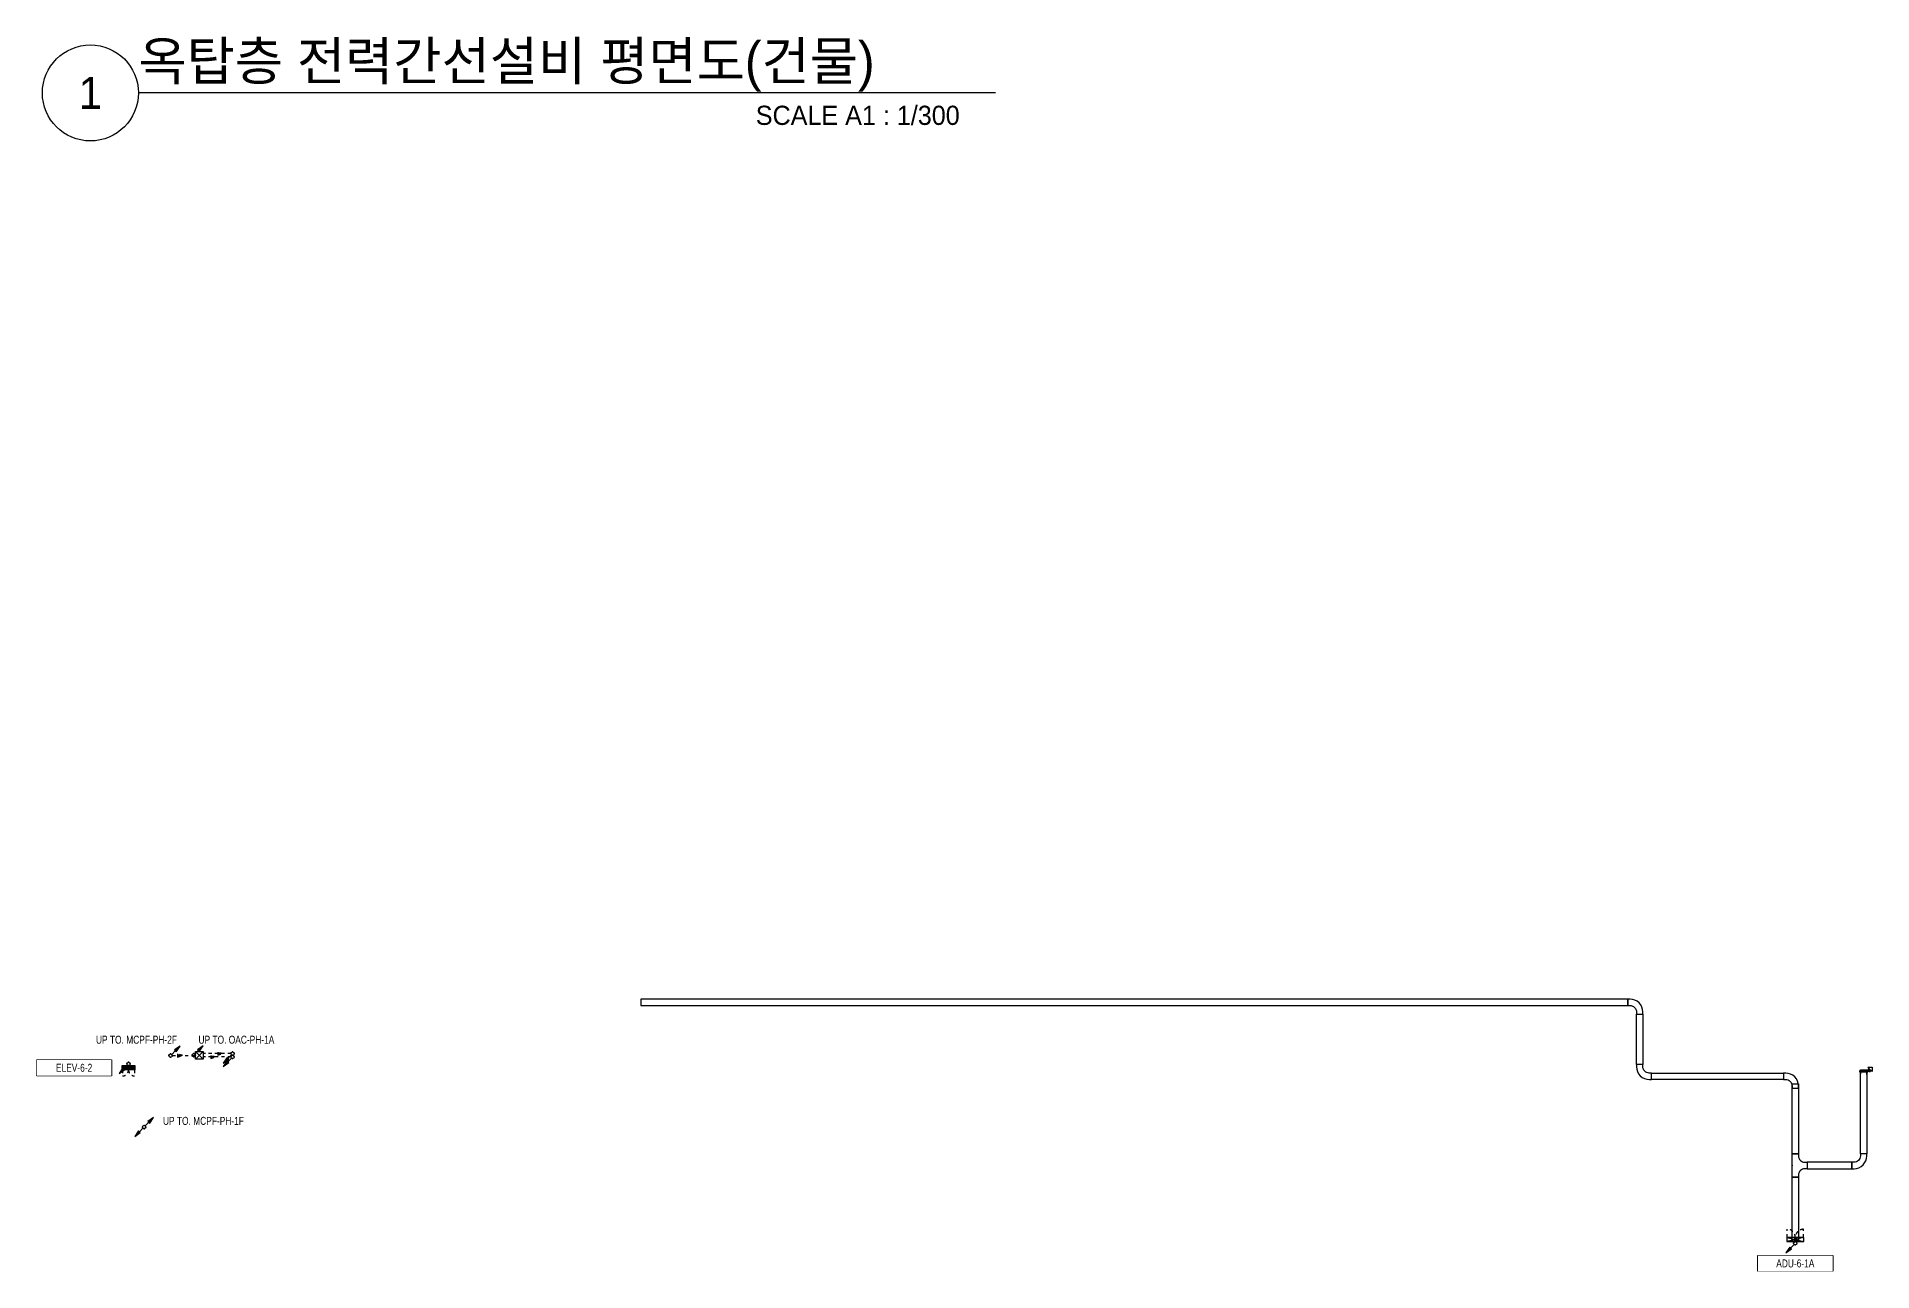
# Model space of a CAD drawing. Header units: millimetres. Extents: x 88028 to 500787, y -530175 to 1035835.
# Drawn here: x 89450 to 175461, y 846865 to 904735 of the extents above; entities that cross this region are included whole.
import ezdxf
from ezdxf.enums import TextEntityAlignment as Align

# ---------------------------------------------------------------- set-up
doc = ezdxf.new("R2010")
doc.units = ezdxf.units.MM
doc.header["$LTSCALE"] = 150
doc.linetypes.add('CONTINOUS', pattern=[0])
doc.linetypes.add('D1', pattern=[3, 1, -1, 1])
for name, color, linetype in [('------01 Distribution Panel', 3, 'Continuous'), ('------01 Motor Control Panel or Center', 4, 'Continuous'), ('------01 Motor Control Panel or Center_Fire', 232, 'Continuous'), ('-----00 LV_CABLE', 2, 'Continuous'), ('-----26 Electrical Cable Tray', 200, 'Continuous'), ('-----41 Drawing Title', 2, 'Continuous')]:
    doc.layers.add(name, color=color, linetype=linetype)
doc.styles.add('ELEC', font='')
doc.styles.add('LGR', font='LGSmHaTR.ttf')
doc.styles.get("Standard").update_dxf_attribs({"font": ''})
doc.styles.get('ELEC').set_extended_font_data('Dotum')
doc.styles.get('Standard').set_extended_font_data('Dotum')

# ---------------------------------------------------------------- blocks, each defined once
blk = doc.blocks.new('*U30')
at = {"linetype": 'Continuous', "ltscale": 0.1}
for p, q in [((-100, 57), (-100, 59)), ((-50, 57), (-50, 59)), ((0, 57), (0, 59)), ((50, 57), (50, 59)), ((100, 57), (100, 59))]:
    blk.add_line(p, q, dxfattribs=at)
blk.add_lwpolyline([(200, 0), (200, 40), (-200, 40), (-200, 0)], close=True, dxfattribs=at)
for points in [[(-150, 40), (-150, 140), (-125, 140), (-125, 137), (-147, 137), (-147, 40)], [(-147, 59), (147, 59)], [(-147, 57), (147, 57)], [(147, 43), (-147, 43)], [(150, 40), (150, 140), (125, 140), (125, 137), (147, 137), (147, 40)]]:
    blk.add_lwpolyline(points, dxfattribs=at)
blk.add_text('W300*H100', height=10, dxfattribs=at).set_placement((-190, 10), align=Align.MIDDLE_LEFT)
blk = doc.blocks.new('TRAY (U-D)')
at = {"color": 0}
for points in [[(156, 467), (-28, 651), (651, 651), (651, -28), (467, 156), (438, 127), (127, 438)], [(-28, 283), (-28, 255), (255, -28), (283, -28), (297, -14), (-14, 297)], [(-28, 198), (-28, 141), (141, -28), (198, -28)], [(14, 325), (325, 14), (354, 42), (42, 354)], [(71, 382), (382, 71), (410, 99), (99, 410)]]:
    blk.add_lwpolyline(points, close=True, dxfattribs=at)
blk.add_circle((0, 0), 40, dxfattribs=at)
blk = doc.blocks.new('*U27')
at = {"color": 0}
blk.add_lwpolyline([(0, 0), (-100, 0, -0.414214), (-400, 300), (-400, 400), (-700, 400), (-700, 300, 0.414214), (-100, -300), (0, -300)], format="xyb", close=True, dxfattribs=at)
blk.add_text('W:300(ELBOW 90)', height=10, dxfattribs=at).set_placement((-5, -290), align=Align.MIDDLE_RIGHT)
blk = doc.blocks.new('*U26')
at = {"color": 0}
blk.add_lwpolyline([(-1100, 0), (-1000, 0, 0.414214), (-700, 300), (-700, 400), (-400, 400), (-400, 300, 0.414214), (-100, 0), (0, 0), (0, -300), (-1100, -300)], format="xyb", close=True, dxfattribs=at)
at = {"color": 0, "style": 'LGR'}
blk.add_text('W:300(TEE)', height=10, dxfattribs=at).set_placement((-550, -265), align=Align.MIDDLE)
blk = doc.blocks.new('MCP_EQUIPMENT-2')
for p, q in [((200, 400), (0, -400)), ((200, -400), (0, 400))]:
    blk.add_line(p, q)
at = {"color": 1, "linetype": 'D1'}
for p, q in [((200, 380), (580, 380)), ((200, -380), (580, -380))]:
    blk.add_line(p, q, dxfattribs=at)
blk.add_lwpolyline([(200, 400), (0, 400), (0, -400), (200, -400)], close=True)
for centre, start, end in [((200, 380), 270, 0), ((200, -380), 0, 90)]:
    blk.add_arc(centre, 380, start, end, dxfattribs=at)
blk = doc.blocks.new('11')
at = {"linetype": 'D1'}
h = blk.add_hatch(color=256, dxfattribs=at)
edge = h.paths.add_edge_path()
edge.add_arc((0, 0), 75, 0, 360)
blk.add_circle((0, 0), 75, dxfattribs=at)
for p in [(-75, 0), (0, 75), (75, 0), (0, -75)]:
    blk.add_point(p, dxfattribs=at)
blk = doc.blocks.new('O01')
blk.add_hatch(color=256).paths.add_polyline_path([(-149, -218), (-218, -149), (-368, -368)])
blk.add_line((-46, -46), (-184, -184))
blk.add_lwpolyline([(-368, -368), (-149, -218), (-218, -149), (-368, -368)])
blk.add_circle((0, 0), 65)
for p in [(-65, 0), (-65, 0), (0, 65), (0, 65), (65, 0), (65, 0), (0, -65), (0, -65)]:
    blk.add_point(p)
blk = doc.blocks.new('PNL3')
at = {"color": 1, "linetype": 'D1'}
for p, q in [((-200, 280), (-480, 280)), ((-200, -280), (-480, -280))]:
    blk.add_line(p, q, dxfattribs=at)
for p, q in [((-200, 276), (0, 76)), ((-200, 205), (0, 5)), ((-200, 135), (0, -65)), ((-200, 64), (0, -136)), ((-153, 300), (0, 147)), ((-83, 300), (0, 217)), ((-200, -7), (0, -207)), ((-200, -78), (0, -278)), ((-200, -148), (-48, -300)), ((-200, -219), (-119, -300))]:
    blk.add_line(p, q)
blk.add_lwpolyline([(0, -300), (-200, -300), (-200, 300), (0, 300)], close=True)
for centre, start, end in [((-200, 280), 180, 270), ((-200, -280), 90, 180)]:
    blk.add_arc(centre, 280, start, end, dxfattribs=at)
blk = doc.blocks.new('O05')
for p, q in [((-150, -150), (-150, 150)), ((-150, 150), (150, 150)), ((150, 150), (-150, -150)), ((-150, 150), (150, -150)), ((150, 150), (150, -150)), ((150, -150), (-150, -150))]:
    blk.add_line(p, q)
blk = doc.blocks.new('22')
at = {"linetype": 'D1'}
h = blk.add_hatch(color=0, dxfattribs=at)
h.dxf.hatch_style = 1
h.paths.add_polyline_path([(0, 0), (-241, 75), (-241, -75)])
at = {"color": 0, "linetype": 'D1'}
blk.add_lwpolyline([(-241, -75), (0, 0), (-241, 75)], close=True, dxfattribs=at)

msp = doc.modelspace()

# ---------------------------------------------------------------- linework, layer by layer
at = {"layer": '------01 Distribution Panel', "linetype": 'CONTINOUS', "elevation": 0}
msp.add_lwpolyline([(92954, 856775), (92954, 856035), (89450, 856035), (89450, 856775)], close=True, dxfattribs=at)
at = {"layer": '------01 Motor Control Panel or Center', "linetype": 'CONTINOUS'}
msp.add_lwpolyline([(173605, 847605), (173605, 846865), (170102, 846865), (170102, 847605)], close=True, dxfattribs=at)
at = {"layer": '-----00 LV_CABLE', "linetype": 'D1', "elevation": 0}
msp.add_lwpolyline([(95802, 856977), (96885, 856977)], dxfattribs=at)
at = {"layer": '-----00 LV_CABLE', "linetype": 'D1'}
for points in [[(98554, 857068), (97245, 857068)], [(98554, 856912), (97245, 856912)]]:
    msp.add_lwpolyline(points, dxfattribs=at)
for centre, start, end in [((93813, 856494), 283.39653, 78.53459), ((171797, 848266), 101.46541, 256.60347)]:
    msp.add_arc(centre, 91.1, start, end, dxfattribs=at)
at = {"layer": '-----26 Electrical Cable Tray', "elevation": 0}
for points in [[(117754, 859323), (164011, 859323), (164011, 859623), (117754, 859623)], [(164411, 858923), (164711, 858923), (164711, 856555), (164411, 856555)], [(165111, 856155), (171304, 856155), (171304, 855855), (165111, 855855)], [(175204, 856315), (175204, 852375), (174904, 852375), (174904, 856315)], [(172004, 855658), (172004, 852375), (171704, 852375), (171704, 855658)], [(172404, 851975), (172404, 851675), (174504, 851675), (174504, 851975)], [(172004, 851275), (172004, 848255), (171704, 848255), (171704, 851275)]]:
    msp.add_lwpolyline(points, close=True, dxfattribs=at)
at = {"layer": '-----41 Drawing Title', "color": 7}
msp.add_line((134384, 902100), (94216, 902100), dxfattribs=at)
msp.add_circle((91966, 902100), 2250, dxfattribs=at)

# ---------------------------------------------------------------- block references
at = {"layer": '------01 Distribution Panel', "rotation": 89.9999999999999}
msp.add_blockref('PNL3', (93754, 856505), dxfattribs=at)
at = {"layer": '------01 Motor Control Panel or Center', "rotation": 90}
msp.add_blockref('MCP_EQUIPMENT-2', (171854, 848255), dxfattribs=at)
at = {"layer": '-----00 LV_CABLE', "linetype": 'D1', "xscale": 1.2, "yscale": 1.2, "zscale": 1.2, "rotation": 180}
for p in [(95724, 856977), (96807, 856991), (96807, 856990), (94484, 853627)]:
    msp.add_blockref('O01', p, dxfattribs=at)
at = {"layer": '-----00 LV_CABLE', "linetype": 'D1'}
for name, p in [('22', (96291, 856977)), ('22', (97847, 856912)), ('22', (98177, 857068)), ('11', (93754, 856405)), ('11', (171854, 848355))]:
    msp.add_blockref(name, p, dxfattribs=at)
at = {"layer": '-----00 LV_CABLE', "linetype": 'D1', "xscale": 1.2, "yscale": 1.2, "zscale": 1.2}
for name, p in [('O05', (97065, 856990)), ('O01', (98632, 857068)), ('O01', (98632, 856912)), ('O01', (94484, 853627))]:
    msp.add_blockref(name, p, dxfattribs=at)
at = {"layer": '-----26 Electrical Cable Tray', "linetype": 'D1'}
for name, p, rotation in [('*U27', (164011, 859323), 180), ('*U27', (171304, 855855), 179.9999999999999), ('*U26', (172004, 851275), 270), ('*U27', (174904, 852375), 89.99999999999997)]:
    msp.add_blockref(name, p, dxfattribs=dict(at, rotation=rotation))
msp.add_blockref('*U27', (165111, 856155), dxfattribs=at)
at = {"layer": '-----26 Electrical Cable Tray', "linetype": 'Continuous', "ltscale": 7.5, "rotation": 180}
msp.add_blockref('*U30', (175054, 856255), dxfattribs=at)
at = {"layer": '-----26 Electrical Cable Tray', "linetype": 'Continuous', "xscale": 0.3, "yscale": 0.3, "zscale": 0.3}
msp.add_blockref('TRAY (U-D)', (175266, 856235), dxfattribs=at)

# ---------------------------------------------------------------- texts
at = {"layer": '------01 Motor Control Panel or Center', "linetype": 'CONTINOUS', "style": 'ELEC', "width": 0.8}
msp.add_text('UP TO. OAC-PH-1A', height=375, dxfattribs=at).set_placement((98808, 857721), align=Align.MIDDLE)
at = {"layer": '------01 Motor Control Panel or Center_Fire', "linetype": 'CONTINOUS', "style": 'ELEC', "width": 0.8}
for s, p in [('UP TO. MCPF-PH-2F', (94124, 857721)), ('UP TO. MCPF-PH-1F', (97263, 853917))]:
    msp.add_text(s, height=375, dxfattribs=at).set_placement(p, align=Align.MIDDLE)
at = {"layer": '-----41 Drawing Title', "color": 2, "style": 'ELEC'}
msp.add_text('옥탑층 전력간선설비 평면도(건물)', height=1800, dxfattribs=at).set_placement((94216, 903600), align=Align.MIDDLE_LEFT)
at = {"layer": '-----41 Drawing Title', "color": 7, "style": 'ELEC'}
msp.add_text('1', height=1500, dxfattribs=at).set_placement((91966, 902100), align=Align.MIDDLE)
at = {"layer": '-----41 Drawing Title', "style": 'ELEC'}
msp.add_text('SCALE A1 : 1/300', height=900, dxfattribs=at).set_placement((132700, 900600), align=Align.RIGHT)

# ---------------------------------------------------------------- next in the draw order: wipeouts: each hides what was drawn before it
msp.add_wipeout([(89450, 856775), (92954, 856775), (92954, 856035), (89450, 856035)]).dxf.layer = '------01 Distribution Panel'
at = {"color": 1}
msp.add_wipeout([(170102, 847605), (173605, 847605), (173605, 846865), (170102, 846865)], dxfattribs=at).dxf.layer = '------01 Motor Control Panel or Center'

# ---------------------------------------------------------------- next in the draw order: block references
at = {"layer": '-----00 LV_CABLE', "linetype": 'D1', "xscale": 1.2, "yscale": 1.2, "zscale": 1.2}
for p in [(93754, 856583), (171854, 848177)]:
    msp.add_blockref('O01', p, dxfattribs=at)

# ---------------------------------------------------------------- next in the draw order: texts
at = {"layer": '------01 Distribution Panel', "linetype": 'CONTINOUS', "style": 'ELEC', "width": 0.8}
msp.add_text('ELEV-6-2', height=375, dxfattribs=at).set_placement((91202, 856405), align=Align.MIDDLE)
at = {"layer": '------01 Motor Control Panel or Center', "linetype": 'CONTINOUS', "style": 'ELEC', "width": 0.8}
msp.add_text('ADU-6-1A', height=375, dxfattribs=at).set_placement((171854, 847235), align=Align.MIDDLE)

doc.saveas('drawing.dxf')
